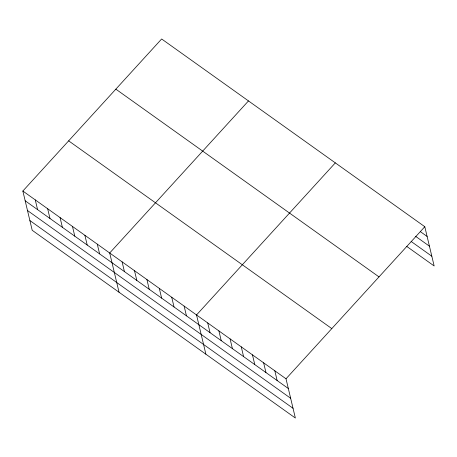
<?xml version="1.0" encoding="UTF-8"?>
<svg xmlns="http://www.w3.org/2000/svg" width="457" height="457" viewBox="0 0 457 457"><rect width="100%" height="100%" fill="white"/><g stroke="black" fill="none" stroke-linecap="round" stroke-linejoin="round"><path stroke-width="0.69" d="M22.85 191.037L286.008 378.784L295.359 418.029L32.201 230.288L22.85 191.037L161.641 38.971L424.799 226.712L434.15 265.963L406.747 246.414M248.482 100.923L109.691 252.995L119.043 292.24M335.324 162.881L196.533 314.953L205.884 354.198M286.008 378.784L424.799 226.712M420.411 231.67L427.118 236.458M415.459 236.218L429.443 246.192M411.14 241.462L431.831 256.223M115.838 89.149L379.002 276.896M68.653 140.853L331.811 328.6M25.169 200.783L288.333 388.524M27.489 210.517L290.652 398.264M29.882 220.548L293.04 408.295M274.823 370.804L277.148 380.55M263.643 362.824L265.963 372.569M252.458 354.849L254.778 364.589M241.273 346.869L243.592 356.609M230.088 338.888L232.407 348.628M218.903 330.908L221.222 340.654M207.718 322.928L210.043 332.673M184.131 306.099L186.45 315.844M171.723 297.25L174.043 306.99M159.316 288.396L161.635 298.141M146.908 279.547L149.233 289.287M134.507 270.698L136.826 280.438M122.099 261.844L124.418 271.589M97.284 244.147L99.609 253.886M84.882 235.292L87.201 245.038M72.474 226.444L74.794 236.183M60.067 217.589L62.392 227.335M47.659 208.74L49.984 218.48M35.258 199.892L37.577 209.632"/></g></svg>
